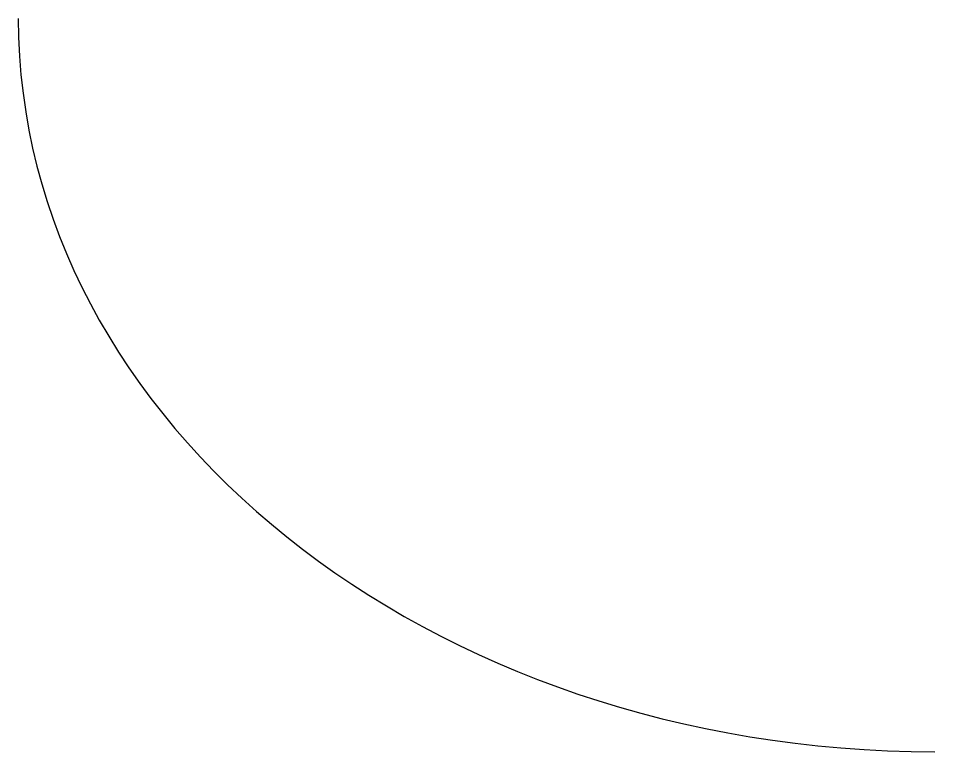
# Model space of a CAD drawing. Header units: millimetres. Extents: x -15 to -10, y -4 to 0.
import ezdxf

# ---------------------------------------------------------------- set-up
doc = ezdxf.new("R2010")
doc.units = ezdxf.units.MM

msp = doc.modelspace()

# ---------------------------------------------------------------- linework, layer by layer
at = {"extrusion": (0, 0.6, 0.8)}
msp.add_arc((10, 0), 5, 0, 90, dxfattribs=at)

doc.saveas('drawing.dxf')
